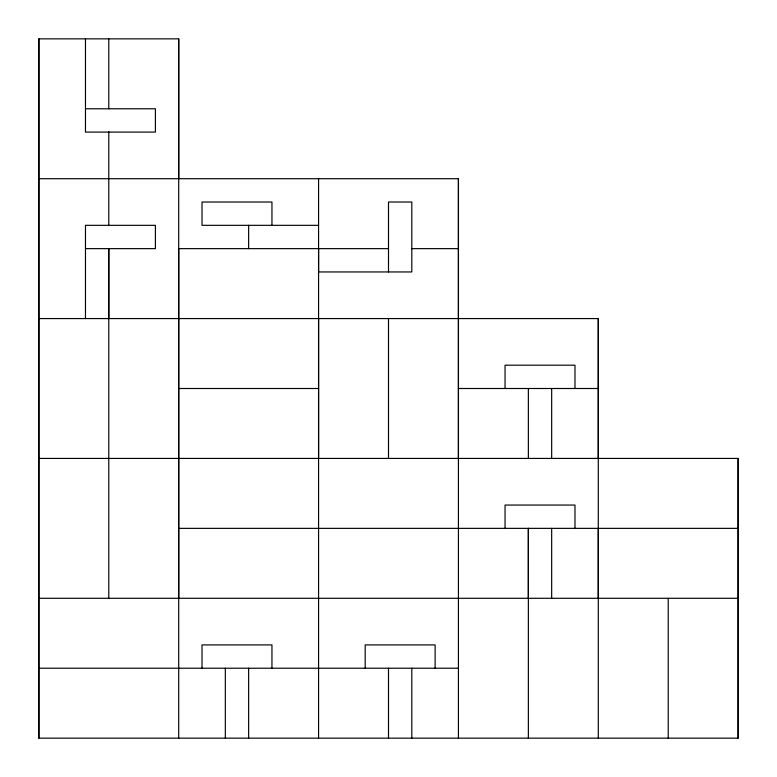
<?xml version="1.0" encoding="UTF-8"?>
<svg xmlns="http://www.w3.org/2000/svg" width="777" height="777" viewBox="0 0 777 777"><rect width="100%" height="100%" fill="white"/><g stroke="black" fill="none" stroke-linecap="round" stroke-linejoin="round"><path stroke-width="1.17" d="M38.85 458.43L738.15 458.43L738.15 738.15L38.85 738.15L38.85 38.85L178.71 38.85L178.71 178.71M85.47 248.64L85.47 225.33L155.4 225.33L155.4 248.64L85.47 248.64L85.47 318.57M85.47 108.78L85.47 132.09L155.4 132.09L155.4 108.78L85.47 108.78L85.47 38.85M108.78 598.29L108.78 248.64L108.78 318.57M108.78 225.728L108.78 131.692M178.71 598.29L178.71 38.85M202.02 668.22L202.02 644.91L271.95 644.91L271.95 668.22M248.64 248.64L248.64 225.33M271.95 225.33L271.95 202.02L202.02 202.02L202.02 225.33L318.57 225.33M318.57 458.43L318.57 318.57M318.57 178.71L318.57 271.95L411.81 271.95L411.81 202.02L388.5 202.02L388.5 271.95M365.19 668.22L365.19 644.91L435.12 644.91L435.12 668.22M388.5 458.43L388.5 318.57M458.43 458.43L458.43 178.71L38.85 178.71M505.05 528.36L505.05 505.05L574.98 505.05L574.98 528.36M505.05 388.5L505.05 365.19L574.98 365.19L574.98 388.5M528.36 598.29L528.36 528.36L528.36 738.15M598.29 598.29L598.29 528.36M598.29 458.43L598.29 318.57L38.85 318.57M668.22 738.15L668.22 598.29M388.5 248.64L178.71 248.64L178.71 738.15M411.412 248.64L458.43 248.64M178.71 388.5L318.57 388.5M458.43 388.5L598.29 388.5M178.71 528.36L738.15 528.36M38.85 598.29L738.15 598.29M38.85 668.22L458.43 668.22M738.15 458.43L738.15 738.15M598.29 318.57L598.29 738.15M551.67 388.5L551.67 458.43M551.67 528.36L551.67 598.29M528.36 388.5L528.36 458.43M458.43 178.71L458.43 738.15M411.81 668.22L411.81 738.15M388.5 668.22L388.5 738.15M318.57 248.64L318.57 738.15M248.64 668.22L248.64 738.15M225.33 668.22L225.33 738.15M108.78 38.85L108.78 108.78M38.85 38.85L38.85 738.15"/></g></svg>
